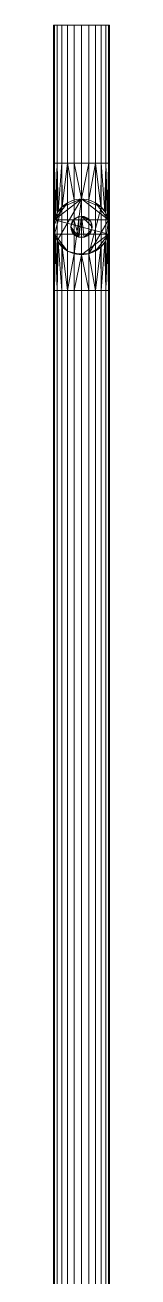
# Model space of a CAD drawing. Header units: inches. Extents: x -3325 to -59, y 5 to 733.
# Drawn here: x -3322.24 to -3320.92, y 154.5 to 183.96 of the extents above; entities that cross this region are included whole.
import ezdxf

# ---------------------------------------------------------------- set-up
doc = ezdxf.new("R2010")
doc.units = ezdxf.units.IN
doc.header["$MEASUREMENT"] = 0
doc.layers.add('F-SPRN', color=10, linetype='Continuous', lineweight=9)
doc.layers.add('P-PIPE', color=10, linetype='Continuous', lineweight=9)

# ---------------------------------------------------------------- blocks, each defined once
blk = doc.blocks.new('Sprinkler - Pendent_up - 1_2_ Pendent-388337-06 - Fifth Level')
at = {"layer": 'F-SPRN'}
mesh = blk.add_polyface(dxfattribs=at)
corners = [(0, 0.25), (-0.065, 0.241), (-0.125, 0.217), (-0.177, 0.177), (-0.217, 0.125), (-0.241, 0.065), (-0.25, 0), (-0.241, -0.065), (-0.217, -0.125), (-0.177, -0.177), (-0.125, -0.217), (-0.065, -0.241), (0, -0.25), (0.065, -0.241), (0.125, -0.217), (0.177, -0.177), (0.217, -0.125), (0.241, -0.065), (0.25, 0), (0.241, 0.065), (0.217, 0.125), (0.177, 0.177), (0.125, 0.217), (0.065, 0.241)]
mesh.append_faces([[corners[k] for k in face] for face in [(3, 1, 2), (17, 15, 16)]], dxfattribs={"vtx0": -1})
mesh.append_faces([[corners[k] for k in face] for face in [(0, 13, 17, 18)]], dxfattribs={"vtx0": -1, "vtx1": -1, "vtx3": -1})
mesh.append_faces([[corners[k] for k in face] for face in [(11, 0, 1, 3)]], dxfattribs={"vtx0": -1, "vtx2": -1, "vtx3": -1})
mesh.append_faces([[corners[k] for k in face] for face in [(0, 11, 12, 13)]], dxfattribs={"vtx0": -1, "vtx3": -1})
mesh.append_faces([[corners[k] for k in face] for face in [(9, 10, 6)]], dxfattribs={"vtx1": -1, "vtx2": -1})
mesh.append_faces([[corners[k] for k in face] for face in [(10, 11, 3, 6), (20, 21, 0, 18)]], dxfattribs={"vtx1": -1, "vtx2": -1, "vtx3": -1})
mesh.append_faces([[corners[k] for k in face] for face in [(7, 8, 9, 6), (4, 5, 6, 3), (22, 23, 0, 21), (18, 19, 20)]], dxfattribs={"vtx2": -1})
mesh.append_faces([[corners[k] for k in face] for face in [(13, 14, 15, 17)]], dxfattribs={"vtx2": -1, "vtx3": -1})
mesh = blk.add_polyface(dxfattribs=at)
corners = [(0, 0.25, -2.125), (0.065, 0.241, -2.125), (0.125, 0.217, -2.125), (0.177, 0.177, -2.125), (0.217, 0.125, -2.125), (0.241, 0.065, -2.125), (0.25, 0, -2.125), (0.241, -0.065, -2.125), (0.217, -0.125, -2.125), (0.177, -0.177, -2.125), (0.125, -0.217, -2.125), (0.065, -0.241, -2.125), (0, -0.25, -2.125), (-0.065, -0.241, -2.125), (-0.125, -0.217, -2.125), (-0.177, -0.177, -2.125), (-0.217, -0.125, -2.125), (-0.241, -0.065, -2.125), (-0.25, 0, -2.125), (-0.241, 0.065, -2.125), (-0.217, 0.125, -2.125), (-0.177, 0.177, -2.125), (-0.125, 0.217, -2.125), (-0.065, 0.241, -2.125)]
mesh.append_faces([[corners[k] for k in face] for face in [(9, 7, 8), (13, 11, 12)]], dxfattribs={"vtx0": -1})
mesh.append_faces([[corners[k] for k in face] for face in [(4, 0, 3)]], dxfattribs={"vtx0": -1, "vtx1": -1})
mesh.append_faces([[corners[k] for k in face] for face in [(0, 11, 13, 23), (13, 18, 21)]], dxfattribs={"vtx0": -1, "vtx1": -1, "vtx2": -1})
mesh.append_faces([[corners[k] for k in face] for face in [(7, 11, 0, 4)]], dxfattribs={"vtx0": -1, "vtx1": -1, "vtx2": -1, "vtx3": -1})
mesh.append_faces([[corners[k] for k in face] for face in [(6, 7, 4, 5)]], dxfattribs={"vtx1": -1})
mesh.append_faces([[corners[k] for k in face] for face in [(13, 14, 17, 18)]], dxfattribs={"vtx1": -1, "vtx3": -1})
mesh.append_faces([[corners[k] for k in face] for face in [(15, 16, 17, 14)]], dxfattribs={"vtx2": -1})
mesh.append_faces([[corners[k] for k in face] for face in [(9, 10, 11, 7), (21, 22, 23, 13)]], dxfattribs={"vtx2": -1, "vtx3": -1})
mesh.append_faces([[corners[k] for k in face] for face in [(0, 1, 2, 3), (18, 19, 20, 21)]], dxfattribs={"vtx3": -1})
mesh = blk.add_polyface(dxfattribs=at)
corners = [(0, -0.25), (-0.065, -0.241), (-0.125, -0.217), (-0.177, -0.177), (-0.217, -0.125), (-0.241, -0.065), (-0.25, 0), (-0.241, 0.065), (-0.217, 0.125), (-0.177, 0.177), (-0.125, 0.217), (-0.065, 0.241), (0, 0.25), (0, 0.25, -2.125), (-0.065, 0.241, -2.125), (-0.125, 0.217, -2.125), (-0.177, 0.177, -2.125), (-0.217, 0.125, -2.125), (-0.241, 0.065, -2.125), (-0.25, 0, -2.125), (-0.241, -0.065, -2.125), (-0.217, -0.125, -2.125), (-0.177, -0.177, -2.125), (-0.125, -0.217, -2.125), (-0.065, -0.241, -2.125), (0, -0.25, -2.125)]
mesh.append_faces([[corners[k] for k in face] for face in [(13, 14, 11, 12), (0, 1, 24, 25)]], dxfattribs={"vtx1": -1})
mesh.append_faces([[corners[k] for k in face] for face in [(14, 15, 10, 11), (16, 17, 8, 9), (15, 16, 9, 10), (17, 18, 7, 8), (6, 7, 18, 19), (19, 20, 5, 6), (20, 21, 4, 5), (22, 23, 2, 3), (21, 22, 3, 4), (23, 24, 1, 2)]], dxfattribs={"vtx1": -1, "vtx3": -1})
mesh = blk.add_polyface(dxfattribs=at)
corners = [(0, 0.25), (0.065, 0.241), (0.125, 0.217), (0.177, 0.177), (0.217, 0.125), (0.241, 0.065), (0.25, 0), (0.241, -0.065), (0.217, -0.125), (0.177, -0.177), (0.125, -0.217), (0.065, -0.241), (0, -0.25), (0, -0.25, -2.125), (0.065, -0.241, -2.125), (0.125, -0.217, -2.125), (0.177, -0.177, -2.125), (0.217, -0.125, -2.125), (0.241, -0.065, -2.125), (0.25, 0, -2.125), (0.241, 0.065, -2.125), (0.217, 0.125, -2.125), (0.177, 0.177, -2.125), (0.125, 0.217, -2.125), (0.065, 0.241, -2.125), (0, 0.25, -2.125)]
mesh.append_faces([[corners[k] for k in face] for face in [(13, 14, 11, 12), (0, 1, 24, 25)]], dxfattribs={"vtx1": -1})
mesh.append_faces([[corners[k] for k in face] for face in [(14, 15, 10, 11), (16, 17, 8, 9), (15, 16, 9, 10), (17, 18, 7, 8), (6, 7, 18, 19), (19, 20, 5, 6), (20, 21, 4, 5), (22, 23, 2, 3), (21, 22, 3, 4), (23, 24, 1, 2)]], dxfattribs={"vtx1": -1, "vtx3": -1})
blk = doc.blocks.new('Tee - Welded - Generic - Standard-1086689-06 - Fifth Level')
at = {"layer": 'P-PIPE'}
mesh = blk.add_polyface(dxfattribs=at)
corners = [(-1.496, -0.657), (-1.496, -0.635, 0.17), (-1.496, -0.569, 0.329), (-1.496, -0.465, 0.465), (-1.496, -0.329, 0.569), (-1.496, -0.17, 0.635), (-1.496, 0, 0.657), (-1.496, 0.17, 0.635), (-1.496, 0.329, 0.569), (-1.496, 0.465, 0.465), (-1.496, 0.569, 0.329), (-1.496, 0.635, 0.17), (-1.496, 0.657), (-1.496, 0.635, -0.17), (-1.496, 0.569, -0.329), (-1.496, 0.465, -0.465), (-1.496, 0.329, -0.569), (-1.496, 0.17, -0.635), (-1.496, 0, -0.657), (-1.496, -0.17, -0.635), (-1.496, -0.329, -0.569), (-1.496, -0.465, -0.465), (-1.496, -0.569, -0.329), (-1.496, -0.635, -0.17)]
mesh.append_faces([[corners[k] for k in face] for face in [(20, 17, 18, 19)]], dxfattribs={"vtx0": -1})
mesh.append_faces([[corners[k] for k in face] for face in [(23, 17, 20), (11, 23, 8, 10)]], dxfattribs={"vtx0": -1, "vtx1": -1, "vtx2": -1})
mesh.append_faces([[corners[k] for k in face] for face in [(17, 23, 11, 14)]], dxfattribs={"vtx0": -1, "vtx1": -1, "vtx2": -1, "vtx3": -1})
mesh.append_faces([[corners[k] for k in face] for face in [(16, 17, 14, 15), (9, 10, 8)]], dxfattribs={"vtx1": -1})
mesh.append_faces([[corners[k] for k in face] for face in [(7, 8, 3, 6)]], dxfattribs={"vtx1": -1, "vtx2": -1})
mesh.append_faces([[corners[k] for k in face] for face in [(23, 0, 3, 8)]], dxfattribs={"vtx1": -1, "vtx2": -1, "vtx3": -1})
mesh.append_faces([[corners[k] for k in face] for face in [(12, 13, 14, 11)]], dxfattribs={"vtx2": -1})
mesh.append_faces([[corners[k] for k in face] for face in [(20, 21, 22, 23), (0, 1, 2, 3), (3, 4, 5, 6)]], dxfattribs={"vtx3": -1})
mesh = blk.add_polyface(dxfattribs=at)
corners = [(-1.496, 0.657), (-1.496, 0.635, 0.17), (-1.496, 0.569, 0.329), (-1.496, 0.465, 0.465), (-1.496, 0.329, 0.569), (-1.496, 0.17, 0.635), (-1.496, 0, 0.657), (-1.496, -0.17, 0.635), (-1.496, -0.329, 0.569), (-1.496, -0.465, 0.465), (-1.496, -0.569, 0.329), (-1.496, -0.635, 0.17), (-1.496, -0.657), (-0.657, -0.657), (-0.634, -0.634, 0.175), (-0.569, -0.569, 0.329), (-0.477, -0.477, 0.452), (-0.369, -0.369, 0.545), (-0.25, -0.25, 0.608), (-0.126, -0.126, 0.645), (0, 0, 0.657), (0.126, -0.126, 0.645), (0.25, -0.25, 0.608), (0.369, -0.369, 0.545), (0.477, -0.477, 0.452), (0.569, -0.569, 0.329), (0.634, -0.634, 0.175), (0.657, -0.657), (1.496, -0.657), (1.496, -0.635, 0.17), (1.496, -0.569, 0.329), (1.496, -0.465, 0.465), (1.496, -0.329, 0.569), (1.496, -0.17, 0.635), (1.496, 0, 0.657), (1.496, 0.17, 0.635), (1.496, 0.329, 0.569), (1.496, 0.465, 0.465), (1.496, 0.569, 0.329), (1.496, 0.635, 0.17), (1.496, 0.657)]
mesh.append_faces([[corners[k] for k in face] for face in [(13, 11, 12)]], dxfattribs={"vtx0": -1})
mesh.append_faces([[corners[k] for k in face] for face in [(27, 29, 26), (25, 30, 24), (11, 14, 10), (9, 17, 8), (16, 10, 15), (23, 32, 22), (21, 34, 20), (22, 33, 21), (33, 22, 32), (19, 7, 18), (7, 19, 6)]], dxfattribs={"vtx0": -1, "vtx1": -1})
mesh.append_faces([[corners[k] for k in face] for face in [(30, 25, 26), (24, 30, 31), (8, 17, 18), (21, 33, 34), (18, 7, 8), (20, 5, 6)]], dxfattribs={"vtx0": -1, "vtx2": -1})
mesh.append_faces([[corners[k] for k in face] for face in [(20, 34, 35, 5)]], dxfattribs={"vtx0": -1, "vtx2": -1, "vtx3": -1})
mesh.append_faces([[corners[k] for k in face] for face in [(28, 29, 27)]], dxfattribs={"vtx1": -1})
mesh.append_faces([[corners[k] for k in face] for face in [(29, 30, 26), (31, 32, 23), (23, 24, 31), (13, 14, 11), (14, 15, 10), (16, 17, 9), (9, 10, 16), (19, 20, 6)]], dxfattribs={"vtx1": -1, "vtx2": -1})
mesh.append_faces([[corners[k] for k in face] for face in [(38, 39, 1, 2), (36, 37, 3, 4), (37, 38, 2, 3), (35, 36, 4, 5)]], dxfattribs={"vtx1": -1, "vtx3": -1})
mesh.append_faces([[corners[k] for k in face] for face in [(39, 40, 0, 1)]], dxfattribs={"vtx3": -1})
mesh = blk.add_polyface(dxfattribs=at)
corners = [(-1.496, -0.657), (-1.496, -0.635, -0.17), (-1.496, -0.569, -0.329), (-1.496, -0.465, -0.465), (-1.496, -0.329, -0.569), (-1.496, -0.17, -0.635), (-1.496, 0, -0.657), (-1.496, 0.17, -0.635), (-1.496, 0.329, -0.569), (-1.496, 0.465, -0.465), (-1.496, 0.569, -0.329), (-1.496, 0.635, -0.17), (-1.496, 0.657), (1.496, 0.657), (1.496, 0.635, -0.17), (1.496, 0.569, -0.329), (1.496, 0.465, -0.465), (1.496, 0.329, -0.569), (1.496, 0.17, -0.635), (1.496, 0, -0.657), (1.496, -0.17, -0.635), (1.496, -0.329, -0.569), (1.496, -0.465, -0.465), (1.496, -0.569, -0.329), (1.496, -0.635, -0.17), (1.496, -0.657), (0.657, -0.657), (0.634, -0.634, -0.175), (0.569, -0.569, -0.329), (0.477, -0.477, -0.452), (0.369, -0.369, -0.545), (0.25, -0.25, -0.608), (0.126, -0.126, -0.645), (0, 0, -0.657), (-0.126, -0.126, -0.645), (-0.25, -0.25, -0.608), (-0.369, -0.369, -0.545), (-0.477, -0.477, -0.452), (-0.569, -0.569, -0.329), (-0.634, -0.634, -0.175), (-0.657, -0.657)]
mesh.append_faces([[corners[k] for k in face] for face in [(1, 40, 0)]], dxfattribs={"vtx0": -1})
mesh.append_faces([[corners[k] for k in face] for face in [(33, 19, 32), (6, 34, 5), (32, 20, 31), (24, 27, 23), (27, 24, 26), (36, 4, 35), (3, 37, 2), (38, 2, 37), (21, 31, 20)]], dxfattribs={"vtx0": -1, "vtx1": -1})
mesh.append_faces([[corners[k] for k in face] for face in [(35, 4, 5), (6, 33, 34), (23, 28, 29), (29, 22, 23), (21, 30, 31), (23, 27, 28), (36, 3, 4), (3, 36, 37), (39, 1, 2)]], dxfattribs={"vtx0": -1, "vtx2": -1})
mesh.append_faces([[corners[k] for k in face] for face in [(13, 14, 11, 12)]], dxfattribs={"vtx1": -1})
mesh.append_faces([[corners[k] for k in face] for face in [(19, 20, 32), (34, 35, 5), (6, 7, 33), (21, 22, 30), (29, 30, 22), (39, 40, 1), (38, 39, 2)]], dxfattribs={"vtx1": -1, "vtx2": -1})
mesh.append_faces([[corners[k] for k in face] for face in [(18, 19, 33, 7)]], dxfattribs={"vtx1": -1, "vtx2": -1, "vtx3": -1})
mesh.append_faces([[corners[k] for k in face] for face in [(15, 16, 9, 10), (14, 15, 10, 11), (16, 17, 8, 9), (17, 18, 7, 8)]], dxfattribs={"vtx1": -1, "vtx3": -1})
mesh.append_faces([[corners[k] for k in face] for face in [(24, 25, 26)]], dxfattribs={"vtx2": -1})
mesh = blk.add_polyface(dxfattribs=at)
corners = [(1.496, -0.657), (1.496, -0.635, -0.17), (1.496, -0.569, -0.329), (1.496, -0.465, -0.465), (1.496, -0.329, -0.569), (1.496, -0.17, -0.635), (1.496, 0, -0.657), (1.496, 0.17, -0.635), (1.496, 0.329, -0.569), (1.496, 0.465, -0.465), (1.496, 0.569, -0.329), (1.496, 0.635, -0.17), (1.496, 0.657), (1.496, 0.635, 0.17), (1.496, 0.569, 0.329), (1.496, 0.465, 0.465), (1.496, 0.329, 0.569), (1.496, 0.17, 0.635), (1.496, 0, 0.657), (1.496, -0.17, 0.635), (1.496, -0.329, 0.569), (1.496, -0.465, 0.465), (1.496, -0.569, 0.329), (1.496, -0.635, 0.17)]
mesh.append_faces([[corners[k] for k in face] for face in [(7, 5, 6), (10, 8, 9), (4, 2, 3), (16, 14, 15), (23, 21, 22)]], dxfattribs={"vtx0": -1})
mesh.append_faces([[corners[k] for k in face] for face in [(1, 5, 0)]], dxfattribs={"vtx0": -1, "vtx1": -1})
mesh.append_faces([[corners[k] for k in face] for face in [(5, 10, 11, 0), (23, 12, 13, 21)]], dxfattribs={"vtx0": -1, "vtx2": -1, "vtx3": -1})
mesh.append_faces([[corners[k] for k in face] for face in [(21, 16, 17, 18)]], dxfattribs={"vtx0": -1, "vtx3": -1})
mesh.append_faces([[corners[k] for k in face] for face in [(7, 8, 10, 5), (13, 14, 16, 21)]], dxfattribs={"vtx1": -1, "vtx2": -1, "vtx3": -1})
mesh.append_faces([[corners[k] for k in face] for face in [(4, 5, 1, 2), (23, 0, 11, 12)]], dxfattribs={"vtx1": -1, "vtx3": -1})
mesh.append_faces([[corners[k] for k in face] for face in [(19, 20, 21, 18)]], dxfattribs={"vtx2": -1})
mesh = blk.add_polyface(dxfattribs=at)
corners = [(-0.657, -1.496), (-0.635, -1.496, 0.17), (-0.569, -1.496, 0.329), (-0.465, -1.496, 0.465), (-0.329, -1.496, 0.569), (-0.17, -1.496, 0.635), (0, -1.496, 0.657), (0.17, -1.496, 0.635), (0.329, -1.496, 0.569), (0.465, -1.496, 0.465), (0.569, -1.496, 0.329), (0.635, -1.496, 0.17), (0.657, -1.496), (0.657, -0.657), (0.634, -0.634, 0.175), (0.569, -0.569, 0.329), (0.477, -0.477, 0.452), (0.369, -0.369, 0.545), (0.25, -0.25, 0.608), (0.126, -0.126, 0.645), (0, 0, 0.657), (-0.126, -0.126, 0.645), (-0.25, -0.25, 0.608), (-0.369, -0.369, 0.545), (-0.477, -0.477, 0.452), (-0.569, -0.569, 0.329), (-0.634, -0.634, 0.175), (-0.657, -0.657)]
mesh.append_faces([[corners[k] for k in face] for face in [(13, 11, 12)]], dxfattribs={"vtx0": -1})
mesh.append_faces([[corners[k] for k in face] for face in [(22, 5, 21), (24, 3, 23), (8, 18, 7), (17, 9, 16)]], dxfattribs={"vtx0": -1, "vtx1": -1})
mesh.append_faces([[corners[k] for k in face] for face in [(24, 2, 3), (26, 1, 2), (22, 4, 5), (6, 20, 21), (21, 5, 6), (19, 6, 7), (16, 9, 10), (17, 8, 9), (6, 19, 20)]], dxfattribs={"vtx0": -1, "vtx2": -1})
mesh.append_faces([[corners[k] for k in face] for face in [(26, 27, 1), (3, 4, 23), (25, 26, 2), (24, 25, 2), (22, 23, 4), (10, 11, 14), (18, 19, 7), (17, 18, 8), (13, 14, 11), (15, 16, 10), (14, 15, 10)]], dxfattribs={"vtx1": -1, "vtx2": -1})
mesh.append_faces([[corners[k] for k in face] for face in [(27, 0, 1)]], dxfattribs={"vtx2": -1})
mesh = blk.add_polyface(dxfattribs=at)
corners = [(0.657, -1.496), (0.635, -1.496, -0.17), (0.569, -1.496, -0.329), (0.465, -1.496, -0.465), (0.329, -1.496, -0.569), (0.17, -1.496, -0.635), (0, -1.496, -0.657), (-0.17, -1.496, -0.635), (-0.329, -1.496, -0.569), (-0.465, -1.496, -0.465), (-0.569, -1.496, -0.329), (-0.635, -1.496, -0.17), (-0.657, -1.496), (-0.657, -0.657), (-0.634, -0.634, -0.175), (-0.569, -0.569, -0.329), (-0.477, -0.477, -0.452), (-0.369, -0.369, -0.545), (-0.25, -0.25, -0.608), (-0.126, -0.126, -0.645), (0, 0, -0.657), (0.126, -0.126, -0.645), (0.25, -0.25, -0.608), (0.369, -0.369, -0.545), (0.477, -0.477, -0.452), (0.569, -0.569, -0.329), (0.634, -0.634, -0.175), (0.657, -0.657)]
mesh.append_faces([[corners[k] for k in face] for face in [(13, 11, 12)]], dxfattribs={"vtx0": -1})
mesh.append_faces([[corners[k] for k in face] for face in [(22, 5, 21), (24, 3, 23), (8, 18, 7), (17, 9, 16)]], dxfattribs={"vtx0": -1, "vtx1": -1})
mesh.append_faces([[corners[k] for k in face] for face in [(24, 2, 3), (26, 1, 2), (22, 4, 5), (6, 20, 21), (21, 5, 6), (19, 6, 7), (16, 9, 10), (17, 8, 9), (6, 19, 20)]], dxfattribs={"vtx0": -1, "vtx2": -1})
mesh.append_faces([[corners[k] for k in face] for face in [(0, 1, 27)]], dxfattribs={"vtx1": -1})
mesh.append_faces([[corners[k] for k in face] for face in [(26, 27, 1), (3, 4, 23), (25, 26, 2), (24, 25, 2), (22, 23, 4), (10, 11, 14), (18, 19, 7), (17, 18, 8), (13, 14, 11), (15, 16, 10), (14, 15, 10)]], dxfattribs={"vtx1": -1, "vtx2": -1})
mesh = blk.add_polyface(dxfattribs=at)
corners = [(-0.657, -1.496), (-0.635, -1.496, -0.17), (-0.569, -1.496, -0.329), (-0.465, -1.496, -0.465), (-0.329, -1.496, -0.569), (-0.17, -1.496, -0.635), (0, -1.496, -0.657), (0.17, -1.496, -0.635), (0.329, -1.496, -0.569), (0.465, -1.496, -0.465), (0.569, -1.496, -0.329), (0.635, -1.496, -0.17), (0.657, -1.496), (0.635, -1.496, 0.17), (0.569, -1.496, 0.329), (0.465, -1.496, 0.465), (0.329, -1.496, 0.569), (0.17, -1.496, 0.635), (0, -1.496, 0.657), (-0.17, -1.496, 0.635), (-0.329, -1.496, 0.569), (-0.465, -1.496, 0.465), (-0.569, -1.496, 0.329), (-0.635, -1.496, 0.17)]
mesh.append_faces([[corners[k] for k in face] for face in [(16, 14, 15), (13, 11, 12)]], dxfattribs={"vtx0": -1})
mesh.append_faces([[corners[k] for k in face] for face in [(0, 3, 11, 13)]], dxfattribs={"vtx0": -1, "vtx1": -1, "vtx2": -1, "vtx3": -1})
mesh.append_faces([[corners[k] for k in face] for face in [(16, 0, 13, 14), (21, 0, 16, 17)]], dxfattribs={"vtx0": -1, "vtx1": -1, "vtx3": -1})
mesh.append_faces([[corners[k] for k in face] for face in [(5, 8, 9, 11)]], dxfattribs={"vtx0": -1, "vtx2": -1, "vtx3": -1})
mesh.append_faces([[corners[k] for k in face] for face in [(17, 18, 21)]], dxfattribs={"vtx1": -1, "vtx2": -1})
mesh.append_faces([[corners[k] for k in face] for face in [(6, 7, 8, 5), (9, 10, 11), (22, 23, 0, 21), (19, 20, 21, 18)]], dxfattribs={"vtx2": -1})
mesh.append_faces([[corners[k] for k in face] for face in [(3, 4, 5, 11)]], dxfattribs={"vtx2": -1, "vtx3": -1})
mesh.append_faces([[corners[k] for k in face] for face in [(0, 1, 2, 3)]], dxfattribs={"vtx3": -1})

msp = doc.modelspace()

# ---------------------------------------------------------------- linework, layer by layer
at = {"layer": 'P-PIPE', "color": 1}
for p, q in [((-3321.583, 180.706, 1075), (-3321.583, 183.96, 1075)), ((-3321.583, 180.706, 1075), (-3321.583, 183.96, 1075)), ((-3321.583, 180.706, 1075), (-3321.583, 177.713, 1075)), ((-3321.583, 179.21, 1073.504), (-3321.583, 179.21, 1071)), ((-3321.583, 179.21, 1073.504), (-3321.583, 179.21, 1071)), ((-3321.583, 179.21, 1073.504), (-3321.583, 179.21, 1075)), ((-3321.583, 128.29, 1075), (-3321.583, 177.713, 1075)), ((-3321.583, 128.29, 1075), (-3321.583, 177.713, 1075))]:
    msp.add_line(p, q, dxfattribs=at)

# ---------------------------------------------------------------- block references
at = {"layer": 'P-PIPE', "color": 1, "extrusion": (-1, 0, 0)}
msp.add_blockref('Tee - Welded - Generic - Standard-1086689-06 - Fifth Level', (-179.21, 1075, 3321.583), dxfattribs=at)
at = {"layer": 'P-PIPE', "color": 1}
msp.add_blockref('Sprinkler - Pendent_up - 1_2_ Pendent-388337-06 - Fifth Level', (-3321.583, 179.21, 1071), dxfattribs=at)

# ---------------------------------------------------------------- meshes
mesh = msp.add_polyface(dxfattribs=at)
corners = [(-3320.925, 183.96, 1075), (-3320.947, 183.96, 1074.83), (-3321.013, 183.96, 1074.671), (-3321.118, 183.96, 1074.535), (-3321.254, 183.96, 1074.431), (-3321.412, 183.96, 1074.365), (-3321.583, 183.96, 1074.342), (-3321.753, 183.96, 1074.365), (-3321.911, 183.96, 1074.431), (-3322.047, 183.96, 1074.535), (-3322.152, 183.96, 1074.671), (-3322.218, 183.96, 1074.83), (-3322.24, 183.96, 1075), (-3322.218, 183.96, 1075.17), (-3322.152, 183.96, 1075.329), (-3322.047, 183.96, 1075.465), (-3321.911, 183.96, 1075.569), (-3321.753, 183.96, 1075.635), (-3321.583, 183.96, 1075.657), (-3321.412, 183.96, 1075.635), (-3321.254, 183.96, 1075.569), (-3321.118, 183.96, 1075.465), (-3321.013, 183.96, 1075.329), (-3320.947, 183.96, 1075.17)]
mesh.append_faces([[corners[k] for k in face] for face in [(11, 8, 9, 10), (16, 13, 14, 15)]], dxfattribs={"vtx0": -1, "color": 1})
mesh.append_faces([[corners[k] for k in face] for face in [(11, 13, 1, 6), (23, 13, 18, 20)]], dxfattribs={"vtx0": -1, "vtx1": -1, "vtx2": -1, "vtx3": -1, "color": 1})
mesh.append_faces([[corners[k] for k in face] for face in [(19, 20, 18)]], dxfattribs={"vtx1": -1, "color": 1})
mesh.append_faces([[corners[k] for k in face] for face in [(11, 12, 13), (21, 22, 23, 20)]], dxfattribs={"vtx2": -1, "color": 1})
mesh.append_faces([[corners[k] for k in face] for face in [(6, 7, 8, 11), (4, 5, 6, 1), (16, 17, 18, 13), (23, 0, 1, 13)]], dxfattribs={"vtx2": -1, "vtx3": -1, "color": 1})
mesh.append_faces([[corners[k] for k in face] for face in [(1, 2, 3, 4)]], dxfattribs={"vtx3": -1, "color": 1})
mesh = msp.add_polyface(dxfattribs=at)
corners = [(-3322.24, 180.706, 1075), (-3322.218, 180.706, 1075.17), (-3322.152, 180.706, 1075.329), (-3322.047, 180.706, 1075.465), (-3321.911, 180.706, 1075.569), (-3321.753, 180.706, 1075.635), (-3321.583, 180.706, 1075.657), (-3321.583, 183.96, 1075.657), (-3321.753, 183.96, 1075.635), (-3321.911, 183.96, 1075.569), (-3322.047, 183.96, 1075.465), (-3322.152, 183.96, 1075.329), (-3322.218, 183.96, 1075.17), (-3322.24, 183.96, 1075)]
mesh.append_faces([[corners[k] for k in face] for face in [(7, 8, 5, 6)]], dxfattribs={"vtx1": -1, "color": 1})
mesh.append_faces([[corners[k] for k in face] for face in [(8, 9, 4, 5), (3, 4, 9, 10), (11, 12, 1, 2), (2, 3, 10, 11)]], dxfattribs={"vtx1": -1, "vtx3": -1, "color": 1})
mesh.append_faces([[corners[k] for k in face] for face in [(12, 13, 0, 1)]], dxfattribs={"vtx3": -1, "color": 1})
mesh = msp.add_polyface(dxfattribs=at)
corners = [(-3321.583, 180.706, 1074.342), (-3321.753, 180.706, 1074.365), (-3321.911, 180.706, 1074.431), (-3322.047, 180.706, 1074.535), (-3322.152, 180.706, 1074.671), (-3322.218, 180.706, 1074.83), (-3322.24, 180.706, 1075), (-3322.24, 183.96, 1075), (-3322.218, 183.96, 1074.83), (-3322.152, 183.96, 1074.671), (-3322.047, 183.96, 1074.535), (-3321.911, 183.96, 1074.431), (-3321.753, 183.96, 1074.365), (-3321.583, 183.96, 1074.342)]
mesh.append_faces([[corners[k] for k in face] for face in [(7, 8, 5, 6)]], dxfattribs={"vtx1": -1, "color": 1})
mesh.append_faces([[corners[k] for k in face] for face in [(8, 9, 4, 5), (3, 4, 9, 10), (11, 12, 1, 2), (2, 3, 10, 11)]], dxfattribs={"vtx1": -1, "vtx3": -1, "color": 1})
mesh.append_faces([[corners[k] for k in face] for face in [(12, 13, 0, 1)]], dxfattribs={"vtx3": -1, "color": 1})
mesh = msp.add_polyface(dxfattribs=at)
corners = [(-3321.583, 180.706, 1075.657), (-3321.412, 180.706, 1075.635), (-3321.254, 180.706, 1075.569), (-3321.118, 180.706, 1075.465), (-3321.013, 180.706, 1075.329), (-3320.947, 180.706, 1075.17), (-3320.925, 180.706, 1075), (-3320.925, 183.96, 1075), (-3320.947, 183.96, 1075.17), (-3321.013, 183.96, 1075.329), (-3321.118, 183.96, 1075.465), (-3321.254, 183.96, 1075.569), (-3321.412, 183.96, 1075.635), (-3321.583, 183.96, 1075.657)]
mesh.append_faces([[corners[k] for k in face] for face in [(7, 8, 5, 6)]], dxfattribs={"vtx1": -1, "color": 1})
mesh.append_faces([[corners[k] for k in face] for face in [(8, 9, 4, 5), (3, 4, 9, 10), (11, 12, 1, 2), (2, 3, 10, 11)]], dxfattribs={"vtx1": -1, "vtx3": -1, "color": 1})
mesh.append_faces([[corners[k] for k in face] for face in [(12, 13, 0, 1)]], dxfattribs={"vtx3": -1, "color": 1})
mesh = msp.add_polyface(dxfattribs=at)
corners = [(-3320.925, 180.706, 1075), (-3320.947, 180.706, 1074.83), (-3321.013, 180.706, 1074.671), (-3321.118, 180.706, 1074.535), (-3321.254, 180.706, 1074.431), (-3321.412, 180.706, 1074.365), (-3321.583, 180.706, 1074.342), (-3321.583, 183.96, 1074.342), (-3321.412, 183.96, 1074.365), (-3321.254, 183.96, 1074.431), (-3321.118, 183.96, 1074.535), (-3321.013, 183.96, 1074.671), (-3320.947, 183.96, 1074.83), (-3320.925, 183.96, 1075)]
mesh.append_faces([[corners[k] for k in face] for face in [(7, 8, 5, 6)]], dxfattribs={"vtx1": -1, "color": 1})
mesh.append_faces([[corners[k] for k in face] for face in [(8, 9, 4, 5), (3, 4, 9, 10), (11, 12, 1, 2), (2, 3, 10, 11)]], dxfattribs={"vtx1": -1, "vtx3": -1, "color": 1})
mesh.append_faces([[corners[k] for k in face] for face in [(12, 13, 0, 1)]], dxfattribs={"vtx3": -1, "color": 1})
mesh = msp.add_polyface(dxfattribs=at)
corners = [(-3320.925, 180.706, 1075), (-3320.947, 180.706, 1075.17), (-3321.013, 180.706, 1075.329), (-3321.118, 180.706, 1075.465), (-3321.254, 180.706, 1075.569), (-3321.412, 180.706, 1075.635), (-3321.583, 180.706, 1075.657), (-3321.753, 180.706, 1075.635), (-3321.911, 180.706, 1075.569), (-3322.047, 180.706, 1075.465), (-3322.152, 180.706, 1075.329), (-3322.218, 180.706, 1075.17), (-3322.24, 180.706, 1075), (-3322.218, 180.706, 1074.83), (-3322.152, 180.706, 1074.671), (-3322.047, 180.706, 1074.535), (-3321.911, 180.706, 1074.431), (-3321.753, 180.706, 1074.365), (-3321.583, 180.706, 1074.342), (-3321.412, 180.706, 1074.365), (-3321.254, 180.706, 1074.431), (-3321.118, 180.706, 1074.535), (-3321.013, 180.706, 1074.671), (-3320.947, 180.706, 1074.83)]
mesh.append_faces([[corners[k] for k in face] for face in [(6, 4, 5)]], dxfattribs={"vtx0": -1, "color": 1})
mesh.append_faces([[corners[k] for k in face] for face in [(23, 11, 13, 18), (6, 11, 1, 4)]], dxfattribs={"vtx0": -1, "vtx1": -1, "vtx2": -1, "vtx3": -1, "color": 1})
mesh.append_faces([[corners[k] for k in face] for face in [(13, 15, 16, 18)]], dxfattribs={"vtx0": -1, "vtx2": -1, "vtx3": -1, "color": 1})
mesh.append_faces([[corners[k] for k in face] for face in [(17, 18, 16), (14, 15, 13), (10, 11, 8, 9)]], dxfattribs={"vtx1": -1, "color": 1})
mesh.append_faces([[corners[k] for k in face] for face in [(21, 22, 23, 20), (11, 12, 13)]], dxfattribs={"vtx2": -1, "color": 1})
mesh.append_faces([[corners[k] for k in face] for face in [(18, 19, 20, 23), (6, 7, 8, 11), (23, 0, 1, 11)]], dxfattribs={"vtx2": -1, "vtx3": -1, "color": 1})
mesh.append_faces([[corners[k] for k in face] for face in [(1, 2, 3, 4)]], dxfattribs={"vtx3": -1, "color": 1})
mesh = msp.add_polyface(dxfattribs=at)
corners = [(-3320.925, 179.21, 1073.504), (-3320.947, 179.38, 1073.504), (-3321.013, 179.538, 1073.504), (-3321.118, 179.674, 1073.504), (-3321.254, 179.779, 1073.504), (-3321.412, 179.845, 1073.504), (-3321.583, 179.867, 1073.504), (-3321.753, 179.845, 1073.504), (-3321.911, 179.779, 1073.504), (-3322.047, 179.674, 1073.504), (-3322.152, 179.538, 1073.504), (-3322.218, 179.38, 1073.504), (-3322.24, 179.21, 1073.504), (-3322.218, 179.039, 1073.504), (-3322.152, 178.881, 1073.504), (-3322.047, 178.745, 1073.504), (-3321.911, 178.64, 1073.504), (-3321.753, 178.574, 1073.504), (-3321.583, 178.552, 1073.504), (-3321.412, 178.574, 1073.504), (-3321.254, 178.64, 1073.504), (-3321.118, 178.745, 1073.504), (-3321.013, 178.881, 1073.504), (-3320.947, 179.039, 1073.504)]
mesh.append_faces([[corners[k] for k in face] for face in [(1, 11, 23, 0), (13, 23, 11, 12)]], dxfattribs={"vtx0": -1, "vtx1": -1, "color": 1})
mesh.append_faces([[corners[k] for k in face] for face in [(6, 11, 1)]], dxfattribs={"vtx0": -1, "vtx1": -1, "vtx2": -1, "color": 1})
mesh.append_faces([[corners[k] for k in face] for face in [(18, 23, 13, 16)]], dxfattribs={"vtx0": -1, "vtx1": -1, "vtx2": -1, "vtx3": -1, "color": 1})
mesh.append_faces([[corners[k] for k in face] for face in [(15, 16, 13, 14)]], dxfattribs={"vtx1": -1, "color": 1})
mesh.append_faces([[corners[k] for k in face] for face in [(21, 22, 23, 20), (9, 10, 11, 8), (16, 17, 18)]], dxfattribs={"vtx2": -1, "color": 1})
mesh.append_faces([[corners[k] for k in face] for face in [(18, 19, 20, 23), (4, 5, 6, 1), (6, 7, 8, 11)]], dxfattribs={"vtx2": -1, "vtx3": -1, "color": 1})
mesh.append_faces([[corners[k] for k in face] for face in [(1, 2, 3, 4)]], dxfattribs={"vtx3": -1, "color": 1})
mesh = msp.add_polyface(dxfattribs=at)
corners = [(-3320.925, 179.21, 1071), (-3320.947, 179.039, 1071), (-3321.013, 178.881, 1071), (-3321.118, 178.745, 1071), (-3321.254, 178.64, 1071), (-3321.412, 178.574, 1071), (-3321.583, 178.552, 1071), (-3321.753, 178.574, 1071), (-3321.911, 178.64, 1071), (-3322.047, 178.745, 1071), (-3322.152, 178.881, 1071), (-3322.218, 179.039, 1071), (-3322.24, 179.21, 1071), (-3322.218, 179.38, 1071), (-3322.152, 179.538, 1071), (-3322.047, 179.674, 1071), (-3321.911, 179.779, 1071), (-3321.753, 179.845, 1071), (-3321.583, 179.867, 1071), (-3321.412, 179.845, 1071), (-3321.254, 179.779, 1071), (-3321.118, 179.674, 1071), (-3321.013, 179.538, 1071), (-3320.947, 179.38, 1071)]
mesh.append_faces([[corners[k] for k in face] for face in [(11, 8, 9, 10)]], dxfattribs={"vtx0": -1, "color": 1})
mesh.append_faces([[corners[k] for k in face] for face in [(1, 13, 23, 0), (13, 1, 11, 12)]], dxfattribs={"vtx0": -1, "vtx1": -1, "color": 1})
mesh.append_faces([[corners[k] for k in face] for face in [(23, 13, 18)]], dxfattribs={"vtx0": -1, "vtx1": -1, "vtx2": -1, "color": 1})
mesh.append_faces([[corners[k] for k in face] for face in [(11, 1, 6, 8)]], dxfattribs={"vtx0": -1, "vtx1": -1, "vtx2": -1, "vtx3": -1, "color": 1})
mesh.append_faces([[corners[k] for k in face] for face in [(21, 22, 23, 20), (6, 7, 8)]], dxfattribs={"vtx2": -1, "color": 1})
mesh.append_faces([[corners[k] for k in face] for face in [(4, 5, 6, 1), (18, 19, 20, 23), (16, 17, 18, 13)]], dxfattribs={"vtx2": -1, "vtx3": -1, "color": 1})
mesh.append_faces([[corners[k] for k in face] for face in [(1, 2, 3, 4), (13, 14, 15, 16)]], dxfattribs={"vtx3": -1, "color": 1})
mesh = msp.add_polyface(dxfattribs=at)
corners = [(-3322.24, 179.21, 1073.504), (-3322.218, 179.38, 1073.504), (-3322.152, 179.538, 1073.504), (-3322.047, 179.674, 1073.504), (-3321.911, 179.779, 1073.504), (-3321.753, 179.845, 1073.504), (-3321.583, 179.867, 1073.504), (-3321.583, 179.867, 1071), (-3321.753, 179.845, 1071), (-3321.911, 179.779, 1071), (-3322.047, 179.674, 1071), (-3322.152, 179.538, 1071), (-3322.218, 179.38, 1071), (-3322.24, 179.21, 1071)]
mesh.append_faces([[corners[k] for k in face] for face in [(7, 8, 5, 6)]], dxfattribs={"vtx1": -1, "color": 1})
mesh.append_faces([[corners[k] for k in face] for face in [(8, 9, 4, 5), (3, 4, 9, 10), (11, 12, 1, 2), (2, 3, 10, 11)]], dxfattribs={"vtx1": -1, "vtx3": -1, "color": 1})
mesh.append_faces([[corners[k] for k in face] for face in [(12, 13, 0, 1)]], dxfattribs={"vtx3": -1, "color": 1})
mesh = msp.add_polyface(dxfattribs=at)
corners = [(-3321.583, 179.867, 1073.504), (-3321.412, 179.845, 1073.504), (-3321.254, 179.779, 1073.504), (-3321.118, 179.674, 1073.504), (-3321.013, 179.538, 1073.504), (-3320.947, 179.38, 1073.504), (-3320.925, 179.21, 1073.504), (-3320.925, 179.21, 1071), (-3320.947, 179.38, 1071), (-3321.013, 179.538, 1071), (-3321.118, 179.674, 1071), (-3321.254, 179.779, 1071), (-3321.412, 179.845, 1071), (-3321.583, 179.867, 1071)]
mesh.append_faces([[corners[k] for k in face] for face in [(5, 8, 9, 4)]], dxfattribs={"vtx0": -1, "vtx2": -1, "color": 1})
mesh.append_faces([[corners[k] for k in face] for face in [(3, 4, 9, 10), (11, 12, 1, 2), (2, 3, 10, 11)]], dxfattribs={"vtx1": -1, "vtx3": -1, "color": 1})
mesh.append_faces([[corners[k] for k in face] for face in [(6, 7, 8, 5)]], dxfattribs={"vtx2": -1, "color": 1})
mesh.append_faces([[corners[k] for k in face] for face in [(12, 13, 0, 1)]], dxfattribs={"vtx3": -1, "color": 1})
mesh = msp.add_polyface(dxfattribs=at)
corners = [(-3321.583, 178.552, 1073.504), (-3321.753, 178.574, 1073.504), (-3321.911, 178.64, 1073.504), (-3322.047, 178.745, 1073.504), (-3322.152, 178.881, 1073.504), (-3322.218, 179.039, 1073.504), (-3322.24, 179.21, 1073.504), (-3322.24, 179.21, 1071), (-3322.218, 179.039, 1071), (-3322.152, 178.881, 1071), (-3322.047, 178.745, 1071), (-3321.911, 178.64, 1071), (-3321.753, 178.574, 1071), (-3321.583, 178.552, 1071)]
mesh.append_faces([[corners[k] for k in face] for face in [(7, 8, 5, 6)]], dxfattribs={"vtx1": -1, "color": 1})
mesh.append_faces([[corners[k] for k in face] for face in [(8, 9, 4, 5), (3, 4, 9, 10), (11, 12, 1, 2), (2, 3, 10, 11)]], dxfattribs={"vtx1": -1, "vtx3": -1, "color": 1})
mesh.append_faces([[corners[k] for k in face] for face in [(12, 13, 0, 1)]], dxfattribs={"vtx3": -1, "color": 1})
mesh = msp.add_polyface(dxfattribs=at)
corners = [(-3320.925, 179.21, 1073.504), (-3320.947, 179.039, 1073.504), (-3321.013, 178.881, 1073.504), (-3321.118, 178.745, 1073.504), (-3321.254, 178.64, 1073.504), (-3321.412, 178.574, 1073.504), (-3321.583, 178.552, 1073.504), (-3321.583, 178.552, 1071), (-3321.412, 178.574, 1071), (-3321.254, 178.64, 1071), (-3321.118, 178.745, 1071), (-3321.013, 178.881, 1071), (-3320.947, 179.039, 1071), (-3320.925, 179.21, 1071)]
mesh.append_faces([[corners[k] for k in face] for face in [(7, 8, 5, 6)]], dxfattribs={"vtx1": -1, "color": 1})
mesh.append_faces([[corners[k] for k in face] for face in [(8, 9, 4, 5), (3, 4, 9, 10), (11, 12, 1, 2), (2, 3, 10, 11)]], dxfattribs={"vtx1": -1, "vtx3": -1, "color": 1})
mesh.append_faces([[corners[k] for k in face] for face in [(12, 13, 0, 1)]], dxfattribs={"vtx3": -1, "color": 1})
mesh = msp.add_polyface(dxfattribs=at)
corners = [(-3320.925, 177.713, 1075), (-3320.947, 177.713, 1074.83), (-3321.013, 177.713, 1074.671), (-3321.118, 177.713, 1074.535), (-3321.254, 177.713, 1074.431), (-3321.412, 177.713, 1074.365), (-3321.583, 177.713, 1074.342), (-3321.753, 177.713, 1074.365), (-3321.911, 177.713, 1074.431), (-3322.047, 177.713, 1074.535), (-3322.152, 177.713, 1074.671), (-3322.218, 177.713, 1074.83), (-3322.24, 177.713, 1075), (-3322.218, 177.713, 1075.17), (-3322.152, 177.713, 1075.329), (-3322.047, 177.713, 1075.465), (-3321.911, 177.713, 1075.569), (-3321.753, 177.713, 1075.635), (-3321.583, 177.713, 1075.657), (-3321.412, 177.713, 1075.635), (-3321.254, 177.713, 1075.569), (-3321.118, 177.713, 1075.465), (-3321.013, 177.713, 1075.329), (-3320.947, 177.713, 1075.17)]
mesh.append_faces([[corners[k] for k in face] for face in [(11, 8, 9, 10), (16, 13, 14, 15)]], dxfattribs={"vtx0": -1, "color": 1})
mesh.append_faces([[corners[k] for k in face] for face in [(11, 13, 1, 6), (23, 13, 18, 20)]], dxfattribs={"vtx0": -1, "vtx1": -1, "vtx2": -1, "vtx3": -1, "color": 1})
mesh.append_faces([[corners[k] for k in face] for face in [(19, 20, 18)]], dxfattribs={"vtx1": -1, "color": 1})
mesh.append_faces([[corners[k] for k in face] for face in [(11, 12, 13), (21, 22, 23, 20)]], dxfattribs={"vtx2": -1, "color": 1})
mesh.append_faces([[corners[k] for k in face] for face in [(6, 7, 8, 11), (4, 5, 6, 1), (16, 17, 18, 13), (23, 0, 1, 13)]], dxfattribs={"vtx2": -1, "vtx3": -1, "color": 1})
mesh.append_faces([[corners[k] for k in face] for face in [(1, 2, 3, 4)]], dxfattribs={"vtx3": -1, "color": 1})
mesh = msp.add_polyface(dxfattribs=at)
corners = [(-3322.24, 128.29, 1075), (-3322.218, 128.29, 1075.17), (-3322.152, 128.29, 1075.329), (-3322.047, 128.29, 1075.465), (-3321.911, 128.29, 1075.569), (-3321.753, 128.29, 1075.635), (-3321.583, 128.29, 1075.657), (-3321.583, 177.713, 1075.657), (-3321.753, 177.713, 1075.635), (-3321.911, 177.713, 1075.569), (-3322.047, 177.713, 1075.465), (-3322.152, 177.713, 1075.329), (-3322.218, 177.713, 1075.17), (-3322.24, 177.713, 1075)]
mesh.append_faces([[corners[k] for k in face] for face in [(7, 8, 5, 6)]], dxfattribs={"vtx1": -1, "color": 1})
mesh.append_faces([[corners[k] for k in face] for face in [(8, 9, 4, 5), (3, 4, 9, 10), (11, 12, 1, 2), (2, 3, 10, 11)]], dxfattribs={"vtx1": -1, "vtx3": -1, "color": 1})
mesh.append_faces([[corners[k] for k in face] for face in [(12, 13, 0, 1)]], dxfattribs={"vtx3": -1, "color": 1})
mesh = msp.add_polyface(dxfattribs=at)
corners = [(-3321.583, 128.29, 1074.342), (-3321.753, 128.29, 1074.365), (-3321.911, 128.29, 1074.431), (-3322.047, 128.29, 1074.535), (-3322.152, 128.29, 1074.671), (-3322.218, 128.29, 1074.83), (-3322.24, 128.29, 1075), (-3322.24, 177.713, 1075), (-3322.218, 177.713, 1074.83), (-3322.152, 177.713, 1074.671), (-3322.047, 177.713, 1074.535), (-3321.911, 177.713, 1074.431), (-3321.753, 177.713, 1074.365), (-3321.583, 177.713, 1074.342)]
mesh.append_faces([[corners[k] for k in face] for face in [(7, 8, 5, 6)]], dxfattribs={"vtx1": -1, "color": 1})
mesh.append_faces([[corners[k] for k in face] for face in [(8, 9, 4, 5), (3, 4, 9, 10), (11, 12, 1, 2), (2, 3, 10, 11)]], dxfattribs={"vtx1": -1, "vtx3": -1, "color": 1})
mesh.append_faces([[corners[k] for k in face] for face in [(12, 13, 0, 1)]], dxfattribs={"vtx3": -1, "color": 1})
mesh = msp.add_polyface(dxfattribs=at)
corners = [(-3321.583, 128.29, 1075.657), (-3321.412, 128.29, 1075.635), (-3321.254, 128.29, 1075.569), (-3321.118, 128.29, 1075.465), (-3321.013, 128.29, 1075.329), (-3320.947, 128.29, 1075.17), (-3320.925, 128.29, 1075), (-3320.925, 177.713, 1075), (-3320.947, 177.713, 1075.17), (-3321.013, 177.713, 1075.329), (-3321.118, 177.713, 1075.465), (-3321.254, 177.713, 1075.569), (-3321.412, 177.713, 1075.635), (-3321.583, 177.713, 1075.657)]
mesh.append_faces([[corners[k] for k in face] for face in [(8, 9, 4, 5), (3, 4, 9, 10), (11, 12, 1, 2), (2, 3, 10, 11)]], dxfattribs={"vtx1": -1, "vtx3": -1, "color": 1})
mesh.append_faces([[corners[k] for k in face] for face in [(6, 7, 8, 5)]], dxfattribs={"vtx2": -1, "color": 1})
mesh.append_faces([[corners[k] for k in face] for face in [(12, 13, 0, 1)]], dxfattribs={"vtx3": -1, "color": 1})
mesh = msp.add_polyface(dxfattribs=at)
corners = [(-3320.925, 128.29, 1075), (-3320.947, 128.29, 1074.83), (-3321.013, 128.29, 1074.671), (-3321.118, 128.29, 1074.535), (-3321.254, 128.29, 1074.431), (-3321.412, 128.29, 1074.365), (-3321.583, 128.29, 1074.342), (-3321.583, 177.713, 1074.342), (-3321.412, 177.713, 1074.365), (-3321.254, 177.713, 1074.431), (-3321.118, 177.713, 1074.535), (-3321.013, 177.713, 1074.671), (-3320.947, 177.713, 1074.83), (-3320.925, 177.713, 1075)]
mesh.append_faces([[corners[k] for k in face] for face in [(7, 8, 5, 6)]], dxfattribs={"vtx1": -1, "color": 1})
mesh.append_faces([[corners[k] for k in face] for face in [(8, 9, 4, 5), (3, 4, 9, 10), (11, 12, 1, 2), (2, 3, 10, 11)]], dxfattribs={"vtx1": -1, "vtx3": -1, "color": 1})
mesh.append_faces([[corners[k] for k in face] for face in [(12, 13, 0, 1)]], dxfattribs={"vtx3": -1, "color": 1})

doc.saveas('drawing.dxf')
